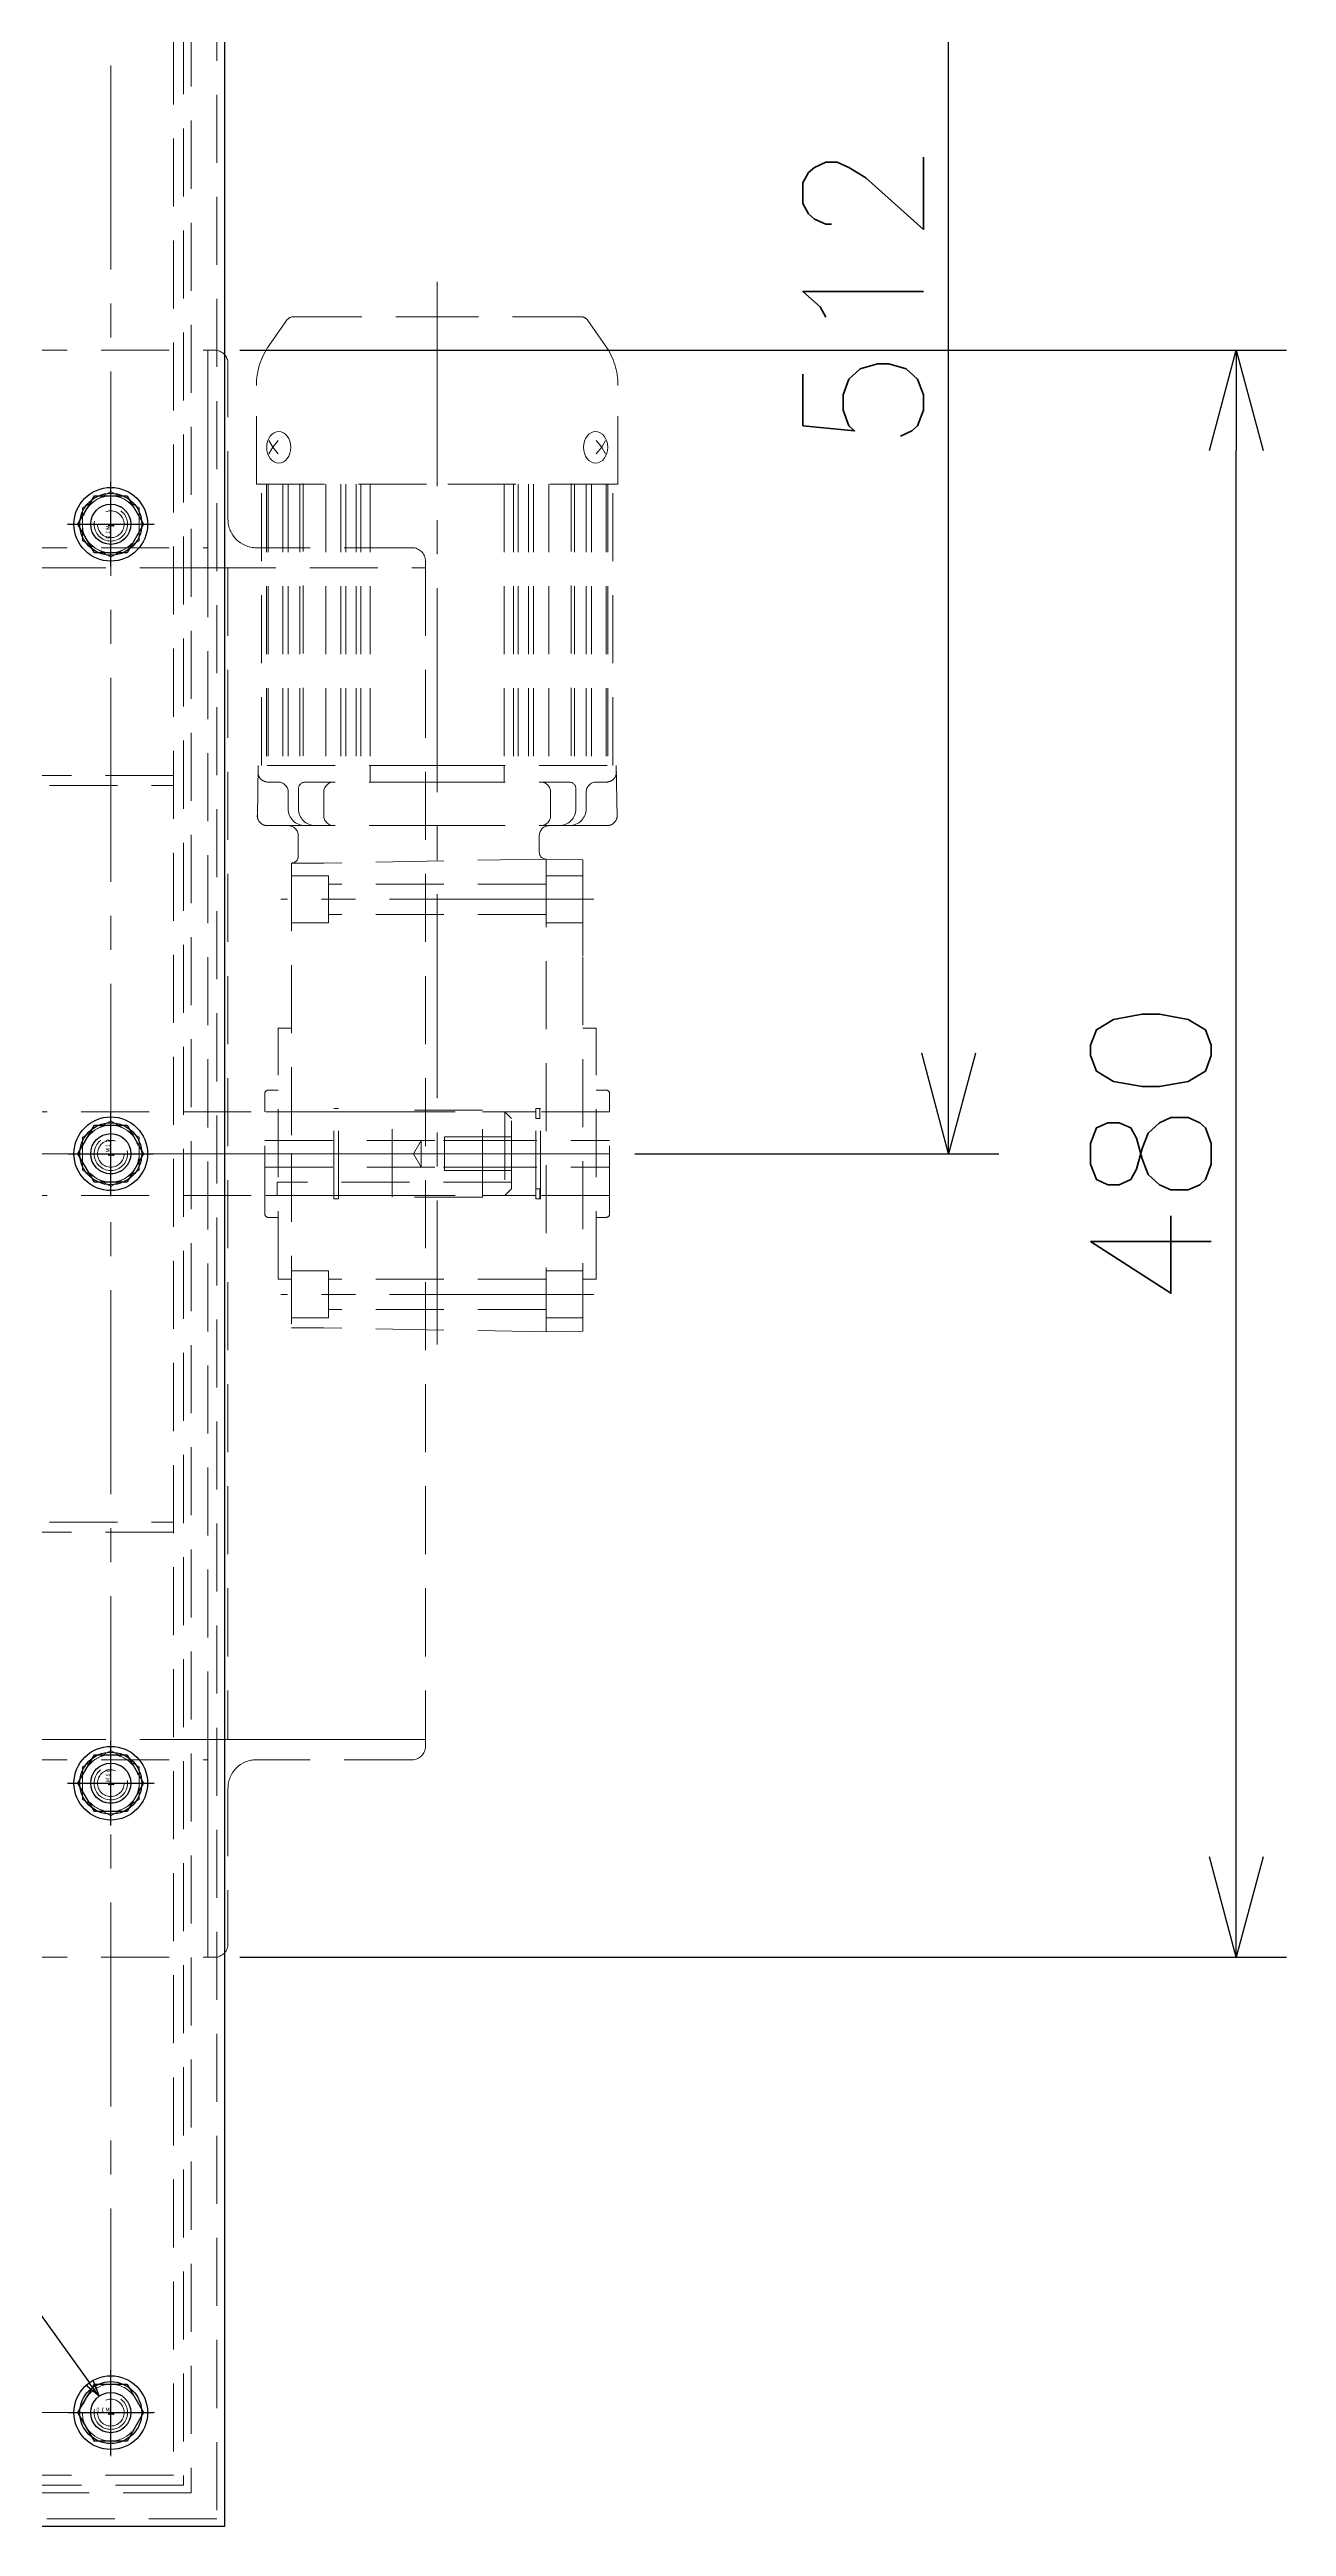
# Model space of a CAD drawing. Header units: millimetres. Extents: x 0 to 49006, y -7876 to 6995.
# Drawn here: x 5494 to 5863, y 5686 to 6426 of the extents above; entities that cross this region are included whole.
import ezdxf

# ---------------------------------------------------------------- set-up
doc = ezdxf.new("R2010")
doc.units = ezdxf.units.MM
doc.header["$LTSCALE"] = 3.2
doc.header["$PDMODE"] = 99
doc.header["$PDSIZE"] = 1
doc.linetypes.add('CENTER2', pattern=[28.575, 19.05, -3.175, 3.175, -3.175])
doc.linetypes.add('HIDDEN', pattern=[9.525, 6.35, -3.175])
for name, color, linetype, lineweight in [('04_HIDDEN', 2, 'HIDDEN', 13), ('05_CENTER', 4, 'CENTER2', 13), ('08_DIM', 3, 'Continuous', 13)]:
    doc.layers.add(name, color=color, linetype=linetype, lineweight=lineweight)
doc.layers.add('10_DRAFT', color=8, linetype='Continuous', lineweight=0, plot=False)
doc.styles.add('KANJI0', font='txt.shx', dxfattribs={"width": 0.9, "height": 30, "bigfont": 'bigfont'})
doc.styles.add('KSS_TXT', font='txt.shx', dxfattribs={"bigfont": 'extfont2.shx'})
doc.styles.add('KSS_TXT_L', font='txt.shx', dxfattribs={"height": 36, "bigfont": 'extfont2.shx'})
doc.dimstyles.new('KSS_DIM', dxfattribs={"dimscale": 12, "dimtxt": 3, "dimasz": 2.5, "dimexe": 1.25, "dimexo": 0.625, "dimtad": 1, "dimdsep": 46, "dimtxsty": 'KSS_TXT', "dimblk": 'OPEN30', "dimcen": 0, "dimazin": 2, "dimtfac": 0.75, "dimtmove": 0, "dimatfit": 3, "dimldrblk": 'OPEN30', "dimfxl": 1.25, "dimtolj": 1, "dimarcsym": 0})
doc.dimstyles.new('KSS_DIM$3', dxfattribs={"dimscale": 12, "dimtxt": 3, "dimasz": 2.5, "dimexe": 1.25, "dimexo": 0.625, "dimtad": 1, "dimtih": 1, "dimtoh": 1, "dimdsep": 46, "dimtxsty": 'KSS_TXT', "dimblk": 'OPEN30', "dimcen": 0, "dimazin": 2, "dimtfac": 0.75, "dimtofl": 0, "dimtmove": 0, "dimatfit": 3, "dimldrblk": 'OPEN30', "dimfxl": 1.25, "dimtolj": 1, "dimarcsym": 0})

# ---------------------------------------------------------------- blocks, each defined once
blk = doc.blocks.new('_Open30')
at = {"color": 0, "linetype": 'ByBlock', "lineweight": -2}
for p, q in [((-1, 0.268), (0, 0)), ((0, 0), (-1, -0.268)), ((0, 0), (-1, 0))]:
    blk.add_line(p, q, dxfattribs=at)
blk = doc.blocks.new('*D323')
at = {"layer": '08_DIM', "color": 0, "lineweight": -2, "transparency": 16777216}
for p, q in [((5496.57, 6608.12), (5777.19, 6608.12)), ((5762.19, 6126.12), (5762.19, 6578.12)), ((5668.43, 6096.12), (5777.19, 6096.12))]:
    blk.add_line(p, q, dxfattribs=at)
at = {"layer": 'Defpoints', "color": 0, "transparency": 16777216}
for p in [(5489.07, 6608.12), (5762.19, 6608.12), (5660.93, 6096.12)]:
    blk.add_point(p, dxfattribs=at)
at = {"layer": '08_DIM', "color": 0, "lineweight": -2, "transparency": 16777216, "xscale": 30, "yscale": 30, "zscale": 30}
for p, rotation in [((5762.19, 6608.12), 90), ((5762.19, 6096.12), 270)]:
    blk.add_blockref('_Open30', p, dxfattribs=dict(at, rotation=rotation))
at = {"layer": '08_DIM', "color": 0, "transparency": 16777216, "insert": (5736.66, 6352.12), "char_height": 36, "attachment_point": 5, "rotation": 90, "style": 'KSS_TXT'}
blk.add_mtext('\\A1;512', dxfattribs=at)
blk = doc.blocks.new('M10Nua_1_1')
at = {"color": 0}
for p, q in [((-4.9, 8.49), (-9.8, 0)), ((-4.9, 8.49), (4.9, 8.49)), ((9.8, 0), (4.9, 8.49)), ((-9.8, 0), (-4.9, -8.49)), ((4.9, -8.49), (9.8, 0)), ((-4.9, -8.49), (4.9, -8.49))]:
    blk.add_line(p, q, dxfattribs=at)
at = {"color": 0, "linetype": 'CENTER2'}
for p, q in [((0, -11.1), (0, 11.1)), ((11.1, 0), (-11.1, 0))]:
    blk.add_line(p, q, dxfattribs=at)
at = {"color": 0}
for radius in [8.49, 5, 4]:
    blk.add_circle((0, 0), radius, dxfattribs=at)
at = {"layer": '10_DRAFT', "style": 'KANJI0', "width": 0.82}
blk.add_text('Ｍ１０', height=1.25, dxfattribs=at).set_placement((0.26, 0.12))
blk = doc.blocks.new('A$C4EF13792_1_1')
at = {"color": 0}
for points in [[(400, -400), (-400, -400), (-400, 400), (400, 400)], [(397.7, -397.7), (-397.7, -397.7), (-397.7, 397.7), (397.7, 397.7)]]:
    blk.add_lwpolyline(points, close=True, dxfattribs=at)
for centre in [(376, 188), (376, 0), (376, -188), (376, -376)]:
    blk.add_circle(centre, 6, dxfattribs=at)
at = {"layer": '04_HIDDEN'}
for p, q in [((394.7, 113), (-394.7, 113)), ((357.7, 110), (394.7, 110)), ((357.7, -110), (394.7, -110)), ((394.7, -113), (-394.7, -113))]:
    blk.add_line(p, q, dxfattribs=at)
blk.add_lwpolyline([(394.7, -394.7), (-394.7, -394.7), (-394.7, 394.7), (394.7, 394.7)], close=True, dxfattribs=at)
at = {"layer": '05_CENTER'}
blk.add_line((412.21, 0), (-412.21, 0), dxfattribs=at)
blk.add_lwpolyline([(-376, -376), (376, -376), (376, 376), (-376, 376)], close=True, dxfattribs=at)
at = {"layer": '04_HIDDEN', "xscale": -1, "rotation": 89.99999999999993}
blk.add_blockref('M10Nua_1_1', (376, 188), dxfattribs=at)
at = {"layer": '04_HIDDEN', "rotation": 90}
for p in [(376, 0), (376, -188)]:
    blk.add_blockref('M10Nua_1_1', p, dxfattribs=at)
at = {"layer": '04_HIDDEN', "xscale": -1}
blk.add_blockref('M10Nua_1_1', (376, -376), dxfattribs=at)
blk = doc.blocks.new('A$C6D843DAA_1_1')
blk.add_blockref('A$C4EF13792_1_1', (0, 0))
blk = doc.blocks.new('RTWS25b_1_1')
at = {"color": 0}
for points in [[(0, 13.5), (-1.2, 13.5), (-1.2, 10.5), (0, 10.5)], [(0, -13.5), (-1.2, -13.5), (-1.2, -10.5), (0, -10.5)]]:
    blk.add_lwpolyline(points, close=True, dxfattribs=at)
at = {"layer": '10_DRAFT'}
blk.add_line((0, 0), (-1.2, 0), dxfattribs=at)
blk = doc.blocks.new('GM-SHYF-RH 0.2kW、1／30、200V、60Hzb_1_1')
at = {"color": 0}
for p, q in [((-200, 105.5), (-229.5, 105.5)), ((-200, 105.5), (-200, 51.5)), ((-116, 104), (-200, 104)), ((-100.49, 105.22), (-116, 104.95)), ((-116, 51.5), (-116, 105)), ((-241.32, 101.77), (-248.89, 96.47)), ((-213, 101.82), (-211, 100.64)), ((-211, 100.64), (-213, 98.99)), ((-209, 101.82), (-211, 100.64)), ((-211, 100.64), (-209, 98.99)), ((-200, 102.5), (-116, 102.5)), ((-200, 102), (-116, 102)), ((-200, 97.63), (-116, 97.63)), ((-111, 99), (-111, 102.03)), ((-98, 102.26), (-98, 85)), ((-98, 102.26), (-98, 51.5)), ((37.5, 99), (-37.5, 99)), ((-37.5, 95), (-37.5, 99)), ((-19, 102), (-19, 99)), ((18, 103), (-18, 103)), ((19, 102), (19, 99)), ((37.5, 95), (37.5, 99)), ((-250, 94.34), (-250, 51.5)), ((-200.16, 91.54), (-116, 91.54)), ((-200, 96), (-116, 96)), ((-200, 92.54), (-116, 92.54)), ((-111, 51.5), (-111, 90.93)), ((-109, 92.93), (-103, 92.93)), ((-108, 96), (-103, 96)), ((-98, 88.39), (-98, 91)), ((-88.83, 93), (-95, 93)), ((-86.83, 95), (0, 95)), ((-86.83, 85.5), (-86.83, 95)), ((0, 95), (52.02, 95)), ((52.02, 85.5), (52.02, 95)), ((-200, 84.8), (-116, 84.8)), ((-101, 85.39), (-108, 85.39)), ((-87.99, 19), (-86.83, 85.5)), ((53.18, 19), (52.02, 85.5)), ((-200, 80.26), (-116, 80.26)), ((-200, 78.78), (-116, 78.78)), ((-200, 75.68), (-116, 75.68)), ((-200, 74.34), (-116, 74.34)), ((-200, 71.5), (-116, 71.5)), ((-111, 71.5), (-116, 71.5)), ((-250, 8.66), (-250, 51.5)), ((-200, -2.5), (-200, 51.5)), ((-116, 51.5), (-116, -2)), ((-111, 51.5), (-111, 12.07)), ((-98, 0.74), (-98, 51.5)), ((-200, 31.5), (-116, 31.5)), ((-111, 31.5), (-116, 31.5)), ((-200, 28.66), (-116, 28.66)), ((-200, 27.32), (-116, 27.32)), ((-200, 24.22), (-116, 24.22)), ((-200, 22.74), (-116, 22.74)), ((-200, 18.2), (-116, 18.2)), ((-101, 17.61), (-108, 17.61)), ((-89.99, 21), (-95, 21)), ((-87.99, 19), (53.19, 19)), ((-87.98, 19), (-87.79, 8)), ((53.19, 19), (53, 8)), ((-200.16, 11.46), (-116, 11.46)), ((-200, 10.46), (-116, 10.46)), ((-109, 10.07), (-103, 10.07)), ((-98, 14.61), (-98, 12)), ((53, 8), (-87.79, 8)), ((-73.12, 8), (-59.09, 8)), ((-37.5, 4), (-37.5, 8)), ((37.5, 4), (37.5, 8)), ((-241.32, 1.23), (-248.89, 6.53)), ((-211, 2.36), (-213, 4.01)), ((-213, 1.18), (-211, 2.36)), ((-211, 2.36), (-209, 4.01)), ((-209, 1.18), (-211, 2.36)), ((-200, 7), (-116, 7)), ((-200, 5.37), (-116, 5.37)), ((-200, 1), (-116, 1)), ((-200, 0.5), (-116, 0.5)), ((-111, 4), (-111, 0.97)), ((-108, 7), (-103, 7)), ((-98, 0.74), (-98, 7)), ((37.5, 4), (-37.5, 4)), ((-19, 1), (-19, 4)), ((18, 0), (-18, 0)), ((19, 1), (19, 4)), ((-200, -2.5), (-229.5, -2.5)), ((-116, -1), (-200, -1)), ((-100.49, -2.22), (-116, -1.95))]:
    blk.add_line(p, q, dxfattribs=at)
for points in [[(-206.3, 98.83), (-206.39, 99.53), (-206.66, 100.21), (-207.09, 100.83), (-207.68, 101.38), (-208.39, 101.82), (-209.2, 102.16), (-210.08, 102.36), (-211, 102.43), (-211.92, 102.36), (-212.8, 102.16), (-213.61, 101.82), (-214.32, 101.38), (-214.91, 100.83), (-215.34, 100.21), (-215.61, 99.53), (-215.7, 98.83), (-215.61, 98.12), (-215.34, 97.45), (-214.91, 96.83), (-214.32, 96.28), (-213.61, 95.83), (-212.8, 95.5), (-211.92, 95.29), (-211, 95.22), (-210.08, 95.29), (-209.2, 95.5), (-208.39, 95.83), (-207.68, 96.28), (-207.09, 96.83), (-206.66, 97.45), (-206.39, 98.12)], [(-206.3, 4.17), (-206.39, 4.88), (-206.66, 5.55), (-207.09, 6.17), (-207.68, 6.72), (-208.39, 7.17), (-209.2, 7.5), (-210.08, 7.71), (-211, 7.78), (-211.92, 7.71), (-212.8, 7.5), (-213.61, 7.17), (-214.32, 6.72), (-214.91, 6.17), (-215.34, 5.55), (-215.61, 4.88), (-215.7, 4.17), (-215.61, 3.47), (-215.34, 2.79), (-214.91, 2.17), (-214.32, 1.62), (-213.61, 1.18), (-212.8, 0.84), (-211.92, 0.64), (-211, 0.57), (-210.08, 0.64), (-209.2, 0.84), (-208.39, 1.18), (-207.68, 1.62), (-207.09, 2.17), (-206.66, 2.79), (-206.39, 3.47)]]:
    blk.add_lwpolyline(points, close=True, dxfattribs=at)
for centre, radius, start, end in [((-229.5, 84.9), 20.6, 90, 125), ((-114, 102.03), 3, 0, 91), ((-101, 102.26), 3, 0, 91), ((-101, 102.26), 3, 0, 91), ((-247.4, 94.34), 2.6, 125, 180), ((-108, 99), 3, 180, 270), ((-18, 102), 1, 90, 180), ((18, 102), 1, 0, 90), ((-109, 90.93), 2, 90, 180), ((-103, 91), 5, 0, 90), ((-103, 87.93), 5, 0, 90), ((-95, 96), 3, 180, 270), ((-88.83, 95), 2, 270, 0), ((-108, 82.39), 3, 90, 180), ((-101, 82.39), 3, 0, 90), ((-108, 20.61), 3, 180, 270), ((-103, 15.07), 5, 270, 0), ((-101, 20.61), 3, 270, 0), ((-95, 18), 3, 90, 180), ((-89.99, 19), 2, 0, 90), ((-247.4, 8.66), 2.6, 180, 235), ((-109, 12.07), 2, 180, 270), ((-103, 12), 5, 270, 0), ((-229.5, 18.1), 20.6, 235, 270), ((-114, 0.97), 3, 269, 0), ((-108, 4), 3, 90, 180), ((-101, 0.74), 3, 269, 0), ((-101, 0.74), 3, 269, 0), ((-18, 1), 1, 180, 270), ((18, 1), 1, 270, 0)]:
    blk.add_arc(centre, radius, start, end, dxfattribs=at)
at = {"layer": '04_HIDDEN', "color": 0}
for p, q in [((-12.5, 82.35), (-12.5, 103)), ((-4, 103), (-4, 0)), ((4, 103), (4, 0)), ((12.5, 82.35), (12.5, 103)), ((-83, 95), (-83, 84)), ((-69, 95), (-69, 84)), ((35, 95), (35, 84)), ((49, 95), (49, 84)), ((-69, 84), (-83, 84)), ((-80.5, 19), (-80.5, 84)), ((-71.5, 19), (-71.5, 84)), ((-13.5, 81), (-13.5, 82.35)), ((13.5, 82.35), (-13.5, 82.35)), ((13.5, 81), (13.5, 82.35)), ((49, 84), (35, 84)), ((37.5, 19), (37.5, 84)), ((46.5, 19), (46.5, 84)), ((13.5, 81), (-13.5, 81)), ((-12.5, 65), (-12.5, 81)), ((12.5, 65), (12.5, 81)), ((13, 65), (-13, 65)), ((-13, 38), (-13, 65)), ((13, 38), (13, 65)), ((13, 38), (-13, 38)), ((-12.5, 22), (-12.5, 38)), ((12.5, 22), (12.5, 38)), ((-83, 8), (-83, 19)), ((-69, 19), (-83, 19)), ((-69, 8), (-69, 19)), ((-13.5, 20.65), (-13.5, 22)), ((13.5, 22), (-13.5, 22)), ((13.5, 20.65), (-13.5, 20.65)), ((-12.5, 0), (-12.5, 20.65)), ((12.5, 0), (12.5, 20.65)), ((13.5, 20.65), (13.5, 22)), ((35, 8), (35, 19)), ((49, 19), (35, 19)), ((49, 8), (49, 19))]:
    blk.add_line(p, q, dxfattribs=at)
at = {"layer": '05_CENTER', "color": 0}
for p, q in [((-76, 4.75), (-76, 98.25)), ((0, 0), (0, 103)), ((42, 4.75), (42, 98.25)), ((-260.39, 51.5), (56.97, 51.5))]:
    blk.add_line(p, q, dxfattribs=at)
blk = doc.blocks.new('A$C67D316AB_1_1')
at = {"color": 4, "xscale": -1, "rotation": 90}
blk.add_blockref('GM-SHYF-RH 0.2kW、1／30、200V、60Hzb_1_1', (260, 0), dxfattribs=at)
at = {"color": 4, "rotation": 180}
blk.add_blockref('RTWS25b_1_1', (238, 0), dxfattribs=at)
blk = doc.blocks.new('A$C0973135B_1_1')
at = {"color": 0}
for p, q in [((-280, 12.5), (-62, 12.5)), ((-60, 10.5), (-62, 12.5)), ((-62, 12.5), (-62, -12.5)), ((-60, -10.5), (-60, 10.5)), ((-280, -12.5), (-62, -12.5)), ((-62, -12.5), (-60, -10.5))]:
    blk.add_line(p, q, dxfattribs=at)
at = {"layer": '04_HIDDEN'}
for p, q in [((-87, 4), (-89.31, 0)), ((-89.31, 0), (-87, -4)), ((-60, 4), (-87, 4)), ((-87, -4), (-87, 4)), ((-60, 5), (-80, 5)), ((-80, -5), (-80, 5)), ((-60, -4), (-87, -4)), ((-60, -5), (-80, -5)), ((-60, -8.5), (-130, -8.5)), ((-130, -12.5), (-130, -8.5))]:
    blk.add_line(p, q, dxfattribs=at)
at = {"layer": '10_DRAFT'}
blk.add_line((-1205.58, 0), (-55, 0), dxfattribs=at)
blk = doc.blocks.new('A$C491655AE_1_1_2_1')
at = {"color": 0}
for p, q in [((-9.81, 0), (-4.91, 8.5)), ((-4.91, 8.5), (4.91, 8.5)), ((4.91, 8.5), (9.81, 0)), ((-4.91, -8.5), (-9.81, 0)), ((9.81, 0), (4.91, -8.5)), ((4.91, -8.5), (-4.91, -8.5))]:
    blk.add_line(p, q, dxfattribs=at)
at = {"color": 0, "linetype": 'CENTER2'}
for p, q in [((0, -12.64), (0, 12.64)), ((-12.64, 0), (12.64, 0))]:
    blk.add_line(p, q, dxfattribs=at)
at = {"color": 0}
for radius in [11, 9.25]:
    blk.add_circle((0, 0), radius, dxfattribs=at)
at = {"layer": '10_DRAFT', "style": 'KSS_TXT_L'}
blk.add_text('BT-M10', height=0.3, dxfattribs=at).set_placement((-0.7, -0.54))
blk = doc.blocks.new('12b_1_1_1_1')
at = {"color": 0}
for p, q in [((-5.48, 9.48), (-10.95, 0)), ((5.48, 9.48), (-5.48, 9.48)), ((10.95, 0), (5.48, 9.48)), ((-10.95, 0), (-5.48, -9.48)), ((5.48, -9.48), (10.95, 0)), ((-5.48, -9.48), (5.48, -9.48))]:
    blk.add_line(p, q, dxfattribs=at)
at = {"color": 0, "linetype": 'CENTER2'}
for p, q in [((0, -14.77), (0, 14.77)), ((14.77, 0), (-14.77, 0))]:
    blk.add_line(p, q, dxfattribs=at)
at = {"color": 0}
for radius in [13, 10.75, 9.48, 6, 4.75]:
    blk.add_circle((0, 0), radius, dxfattribs=at)
at = {"layer": '10_DRAFT', "linetype": 'CENTER2', "style": 'KANJI0', "width": 0.82}
blk.add_text('Ｍ１２', height=1.5, dxfattribs=at).set_placement((0.31, 0.09))
blk = doc.blocks.new('A$C02715695_1_1')
at = {"color": 0}
blk.add_lwpolyline([(-410, 410), (410, 410), (410, -410), (-410, -410)], close=True, dxfattribs=at)
for centre, radius in [((-376, 376), 6), ((-188, 376), 6), ((0, 376), 6), ((188, 376), 6), ((376, 376), 6), ((-376, 188), 6), ((376, 188), 6), ((0, 130), 7.5), ((205.81, 44.19), 7.5), ((294.19, 44.19), 7.5), ((-130, 0), 7.5), ((130, 0), 7.5), ((-376, 0), 6), ((376, 0), 6), ((205.81, -44.19), 7.5), ((294.19, -44.19), 7.5), ((0, -130), 7.5), ((-376, -188), 6), ((376, -188), 6), ((-376, -376), 6), ((-188, -376), 6), ((0, -376), 6), ((188, -376), 6), ((376, -376), 6)]:
    blk.add_circle(centre, radius, dxfattribs=at)
at = {"layer": '04_HIDDEN'}
blk.add_lwpolyline([(-407.7, 407.7), (407.7, 407.7), (407.7, -407.7), (-407.7, -407.7)], close=True, dxfattribs=at)
for centre, radius in [((0, 0), 100), ((250, 0), 30)]:
    blk.add_circle(centre, radius, dxfattribs=at)
at = {"layer": '05_CENTER'}
for p, q in [((-376, 362.96), (-376, 389.04)), ((-188, 362.96), (-188, 389.04)), ((0, 362.96), (0, 389.04)), ((188, 362.96), (188, 389.04)), ((376, 362.96), (376, 389.04)), ((-362.96, 376), (-389.04, 376)), ((389.04, 376), (362.96, 376)), ((-362.96, 188), (-389.04, 188)), ((389.04, 188), (362.96, 188)), ((0, 154), (0, -154)), ((250, -82.5), (250, 82.5)), ((198.38, 51.62), (213.23, 36.77)), ((301.62, 51.62), (286.77, 36.77)), ((-362.96, 0), (-389.04, 0)), ((-154, 0), (154, 0)), ((389.04, 0), (362.96, 0)), ((167.5, 0), (332.5, 0)), ((198.38, -51.62), (213.23, -36.77)), ((301.62, -51.62), (286.77, -36.77)), ((-362.96, -188), (-389.04, -188)), ((389.04, -188), (362.96, -188)), ((-376, -389.04), (-376, -362.96)), ((-188, -389.04), (-188, -362.96)), ((0, -389.04), (0, -362.96)), ((188, -389.04), (188, -362.96)), ((376, -389.04), (376, -362.96)), ((-362.96, -376), (-389.04, -376)), ((389.04, -376), (362.96, -376))]:
    blk.add_line(p, q, dxfattribs=at)
blk.add_lwpolyline([(-376, -376), (376, -376), (376, 376), (-376, 376)], close=True, dxfattribs=at)
for centre, radius in [((0, 0), 130), ((250, 0), 62.5)]:
    blk.add_circle(centre, radius, dxfattribs=at)
at = {"layer": '04_HIDDEN'}
for p, rotation in [((205.81, 44.19), 45), ((294.19, 44.19), 315), ((205.81, -44.19), 135), ((294.19, -44.19), 224.9999999999999)]:
    blk.add_blockref('12b_1_1_1_1', p, dxfattribs=dict(at, rotation=rotation))
blk = doc.blocks.new('*D160')
at = {"layer": '08_DIM', "color": 0, "lineweight": -2, "transparency": 16777216}
for p, q in [((336.2, -341.76), (351.45, -341.76)), ((351.45, -341.76), (369.59, -367.06))]:
    blk.add_line(p, q, dxfattribs=at)
at = {"layer": 'Defpoints', "color": 0, "transparency": 16777216}
for p in [(372.5, -371.12), (379.5, -380.88)]:
    blk.add_point(p, dxfattribs=at)
at = {"layer": '08_DIM', "color": 0, "lineweight": -2, "transparency": 16777216, "xscale": 5, "yscale": 5, "zscale": 5, "rotation": 305.6324748101285}
blk.add_blockref('_Open30', (372.5, -371.12), dxfattribs=at)
at = {"layer": '08_DIM', "color": 0, "transparency": 16777216, "insert": (343.2, -337.51), "char_height": 6, "attachment_point": 5, "style": 'KSS_TXT'}
blk.add_mtext('\\A1;%%C12', dxfattribs=at)
blk = doc.blocks.new('A$C402B3D07_1_1')
at = {"color": 0}
for p, q in [((0, 0), (-65, 0)), ((-65, -2), (-65, 0)), ((0, 0), (0, -65)), ((-61, -6), (-14.5, -6)), ((-6, -14.5), (-6, -61)), ((-2, -65), (0, -65))]:
    blk.add_line(p, q, dxfattribs=at)
for centre, radius, start, end in [((-61, -2), 4, 180, 270), ((-14.5, -14.5), 8.5, 0, 90), ((-2, -61), 4, 180, 270)]:
    blk.add_arc(centre, radius, start, end, dxfattribs=at)
blk = doc.blocks.new('A$C64152858_1_1')
at = {"color": 0}
for points in [[(30, 300), (580, 300), (580, 235), (30, 235)], [(580, 235), (645, 235), (645, -115), (580, -115)], [(30, -180), (580, -180), (580, -115), (30, -115)]]:
    blk.add_lwpolyline(points, close=True, dxfattribs=at)
at = {"layer": '04_HIDDEN'}
for p, q in [((30, 241), (580, 241)), ((586, 235), (586, -115)), ((30, -121), (580, -121))]:
    blk.add_line(p, q, dxfattribs=at)
at = {"layer": '05_CENTER'}
blk.add_line((-1300.31, 60), (668.48, 60), dxfattribs=at)
at = {"rotation": 180}
blk.add_blockref('A$C402B3D07_1_1', (580, 235), dxfattribs=at)
at = {"xscale": -1}
blk.add_blockref('A$C402B3D07_1_1', (580, -115), dxfattribs=at)
blk = doc.blocks.new('*D899')
at = {"layer": '08_DIM', "color": 0, "lineweight": -2, "transparency": 16777216}
for p, q in [((5550.43, 6336.12), (5863.12, 6336.12)), ((5848.12, 5886.12), (5848.12, 6306.12)), ((5550.43, 5856.12), (5863.12, 5856.12))]:
    blk.add_line(p, q, dxfattribs=at)
at = {"layer": 'Defpoints', "color": 0, "transparency": 16777216}
for p in [(5542.93, 6336.12), (5848.12, 6336.12), (5542.93, 5856.12)]:
    blk.add_point(p, dxfattribs=at)
at = {"layer": '08_DIM', "color": 0, "lineweight": -2, "transparency": 16777216, "xscale": 30, "yscale": 30, "zscale": 30}
for p, rotation in [((5848.12, 6336.12), 90), ((5848.12, 5856.12), 270)]:
    blk.add_blockref('_Open30', p, dxfattribs=dict(at, rotation=rotation))
at = {"layer": '08_DIM', "color": 0, "transparency": 16777216, "insert": (5822.62, 6096.12), "char_height": 36, "attachment_point": 5, "rotation": 90, "style": 'KSS_TXT'}
blk.add_mtext('\\A1;480', dxfattribs=at)
blk = doc.blocks.new('A$C26CE23FD_1_1')
for name, p in [('A$C02715695_1_1', (0, 0)), ('A$C491655AE_1_1_2_1', (-376, 376)), ('A$C491655AE_1_1_2_1', (-188, 376)), ('A$C491655AE_1_1_2_1', (0, 376)), ('A$C491655AE_1_1_2_1', (188, 376)), ('A$C491655AE_1_1_2_1', (376, 376)), ('A$C491655AE_1_1_2_1', (-376, 188)), ('A$C491655AE_1_1_2_1', (376, 188)), ('A$C491655AE_1_1_2_1', (-376, 0)), ('A$C491655AE_1_1_2_1', (376, 0)), ('A$C491655AE_1_1_2_1', (-376, -188)), ('A$C491655AE_1_1_2_1', (376, -188)), ('A$C491655AE_1_1_2_1', (-376, -376)), ('A$C491655AE_1_1_2_1', (-188, -376)), ('A$C491655AE_1_1_2_1', (0, -376)), ('A$C491655AE_1_1_2_1', (188, -376)), ('A$C491655AE_1_1_2_1', (376, -376))]:
    blk.add_blockref(name, p)
at = {"layer": '08_DIM'}
dim = blk.add_diameter_dim_2p(p1=(379.496, -380.877), p2=(372.504, -371.123), dimstyle='KSS_DIM$3', override={"dimscale": 2, "dimpost": '%%C<>'}, dxfattribs=at)
dim.commit()
dim.dimension.update_dxf_attribs({"geometry": '*D160', "text_midpoint": (343.204, -341.756), "dimtype": 163})
blk = doc.blocks.new('A$C27B61310_1_1')
blk.add_blockref('A$C26CE23FD_1_1', (200, 60))
at = {"layer": '04_HIDDEN'}
for name, p in [('A$C6D843DAA_1_1', (200, 60)), ('A$C67D316AB_1_1', (465, 60)), ('A$C0973135B_1_1', (755.7, 60))]:
    blk.add_blockref(name, p, dxfattribs=at)

msp = doc.modelspace()

# ---------------------------------------------------------------- block references
msp.add_blockref('A$C27B61310_1_1', (4935.934, 6036.124))
at = {"layer": '04_HIDDEN'}
msp.add_blockref('A$C64152858_1_1', (4960.934, 6036.124), dxfattribs=at)

# ---------------------------------------------------------------- dimensions: what is measured, and where the dimension line sits
at = {"layer": '08_DIM', "color": 1}
dim = msp.add_linear_dim(base=(5762.186, 6608.124), p1=(5660.934, 6096.124), p2=(5489.074, 6608.124), angle=90, dimstyle='KSS_DIM', dxfattribs=at)
dim.commit()
dim.dimension.update_dxf_attribs({"geometry": '*D323', "text_midpoint": (5736.661, 6352.124)})
dim = msp.add_linear_dim(base=(5848.118, 6336.124), p1=(5542.934, 5856.124), p2=(5542.934, 6336.124), angle=90, dimstyle='KSS_DIM', override={"dimscale": 12}, dxfattribs=at)
dim.commit()
dim.dimension.update_dxf_attribs({"geometry": '*D899', "text_midpoint": (5822.618, 6096.124)})

doc.saveas('drawing.dxf')
